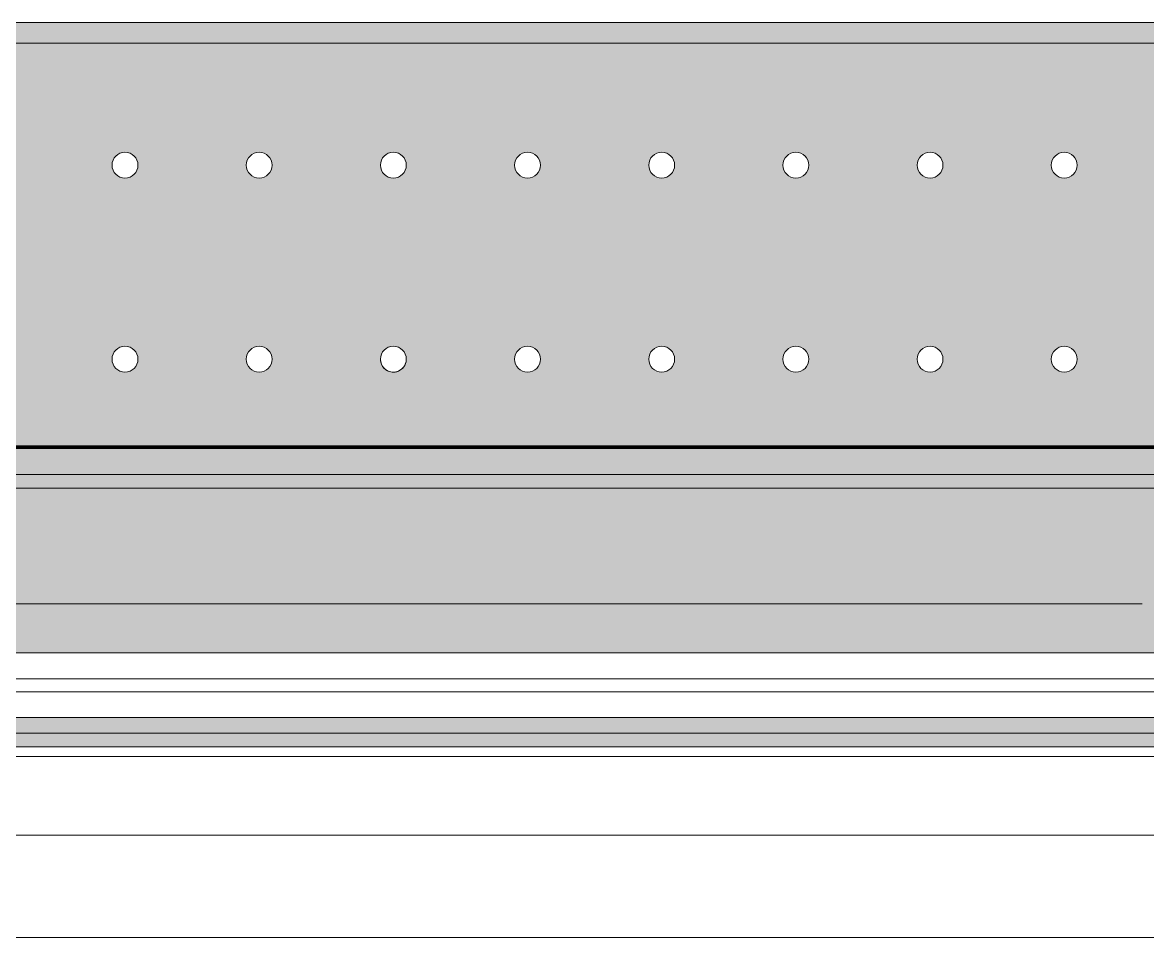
# Model space of a CAD drawing. Header units: millimetres. Extents: x 35157 to 232994, y -8553 to 29000.
# Drawn here: x 40290 to 41160, y -258 to 449 of the extents above; entities that cross this region are included whole.
import ezdxf

# ---------------------------------------------------------------- set-up
doc = ezdxf.new("R2010")
doc.units = ezdxf.units.MM
doc.linetypes.add('Осевая', pattern=[3175, 635, -476.25, 1587.5, -476.25])
for name, color, linetype, lineweight in [('A-GLAZ', 7, 'Continuous', 9), ('A-GLAZ-1', 7, 'Continuous', 13), ('A-WALL', 7, 'Continuous', 9), ('I-WALL', 7, 'Continuous', 9), ('Оси-2', 7, 'Осевая', 9)]:
    doc.layers.add(name, color=color, linetype=linetype, lineweight=lineweight)
for name, color, linetype, lineweight, true_color in [('A-WALL-1', 7, 'Continuous', 9, 0xc0c0c0), ('I-WALL-5', 7, 'Continuous', 9, 0xc0c0c0), ('I-WALL-6', 7, 'Continuous', 9, 0xcbc7bf), ('I-WALL-9', 7, 'Continuous', 80, 0xff80c0), ('S-WALL-ANLY', 7, 'Continuous', 13, 0x008040), ('Знаки-1', 7, 'Continuous', 9, 0xc1bbaf), ('Знаки-3', 9, 'Continuous', 9, 0x808080), ('Знаки-4', 7, 'Continuous', 9, 0xaba79f), ('Знаки-5', 7, 'Continuous', 9, 0xd1cabb), ('Знаки-6', 7, 'Continuous', 9, 0xccc5b7), ('Знаки-7', 7, 'Continuous', 9, 0xd5cdbe), ('Знаки-8', 7, 'Continuous', 9, 0xd4ccbd)]:
    doc.layers.add(name, color=color, linetype=linetype, lineweight=lineweight, true_color=true_color)
doc.layers.add('Знаки-2', color=7, linetype='Continuous', lineweight=9, transparency=0.5)

# ---------------------------------------------------------------- blocks, each defined once
blk = doc.blocks.new('120_Окно_СКБ_2Ст - 120_Окно_СКБ_2Ст 3100х2500 _мал_ створка слева-2_-22446420-План отделки стен 2 этажа в осях 12-23')
at = {"layer": 'A-GLAZ'}
for p, q in [((1550, -57), (-1550, -57)), ((-600, -107), (1430, -107)), ((1430, -117), (-600, -117))]:
    blk.add_line(p, q, dxfattribs=at)
at = {"layer": 'A-GLAZ-1'}
for p, q in [((1480, -87), (-650, -87)), ((-670, -137), (1500, -137)), ((1500, -137), (-670, -137))]:
    blk.add_line(p, q, dxfattribs=at)
blk = doc.blocks.new('Зашивка радиатора_ с перфорацией М6 - Зашивка радиатора_ с перфорацией М6-30947167-План отделки стен 2 этажа в осях 12-23')
at = {"layer": 'Знаки-2'}
h = blk.add_hatch(color=256, dxfattribs=at)
h.paths.add_polyline_path([(2690, 380), (-370, 380), (-369.79, 180), (2690, 180), (2690, 357.35)])
h.paths.add_polyline_path([(-81.94, 357.35), (440.21, 357.35), (440.21, 317.35), (460.21, 317.35), (460.21, 307.35), (-339.79, 307.35), (-339.79, 317.35), (-319.79, 317.35), (-319.79, 357.35)])
h.paths.add_polyline_path([(2640.21, 357.35), (2640.21, 317.35), (2660.21, 317.35), (2660.21, 307.35), (490.21, 307.35), (490.21, 317.35), (510.21, 317.35), (510.21, 357.35), (2543.64, 357.35)])
h = blk.add_hatch(color=256, dxfattribs=at)
h.paths.add_polyline_path([(2690, 180), (-369.79, 179.37), (-369.79, 169.35), (2690, 169.35)])
h.paths.add_polyline_path([(-161.03, 149.35), (-370, 149.35), (-370, -179.94), (2690, -179.94), (2690, 149.35), (-125.56, 149.35)])
h.paths.add_polyline_path([(1175, 90.35), (1180, 89.02), (1183.66, 85.35), (1185, 80.35), (1183.66, 75.35), (1180, 71.69), (1175, 70.35), (1170, 71.69), (1166.34, 75.35), (1165, 80.35), (1166.34, 85.35), (1170, 89.02), (1172.41, 90.01)])
h.paths.add_polyline_path([(1797.5, 90.35), (1802.5, 89.02), (1806.16, 85.35), (1807.5, 80.35), (1806.16, 75.35), (1802.5, 71.69), (1797.5, 70.35), (1792.5, 71.69), (1788.84, 75.35), (1787.5, 80.35), (1788.84, 85.35), (1792.5, 89.02), (1794.91, 90.01)])
h.paths.add_polyline_path([(2420, 90.35), (2425, 89.02), (2428.66, 85.35), (2430, 80.35), (2428.66, 75.35), (2425, 71.69), (2420, 70.35), (2415, 71.69), (2411.34, 75.35), (2410, 80.35), (2411.34, 85.35), (2415, 89.02), (2417.41, 90.01)])
h.paths.add_polyline_path([(1693.75, 90.35), (1698.75, 89.02), (1702.41, 85.35), (1703.75, 80.35), (1702.41, 75.35), (1698.75, 71.69), (1693.75, 70.35), (1688.75, 71.69), (1685.09, 75.35), (1683.75, 80.35), (1685.09, 85.35), (1688.75, 89.02), (1691.16, 90.01)])
h.paths.add_polyline_path([(1901.25, 90.35), (1906.25, 89.02), (1909.91, 85.35), (1911.25, 80.35), (1909.91, 75.35), (1906.25, 71.69), (1901.25, 70.35), (1896.25, 71.69), (1892.59, 75.35), (1891.25, 80.35), (1892.59, 85.35), (1896.25, 89.02), (1898.66, 90.01)])
h.paths.add_polyline_path([(1590, 90.35), (1595, 89.02), (1598.66, 85.35), (1600, 80.35), (1598.66, 75.35), (1595, 71.69), (1590, 70.35), (1585, 71.69), (1581.34, 75.35), (1580, 80.35), (1581.34, 85.35), (1585, 89.02), (1587.41, 90.01)])
h.paths.add_polyline_path([(2316.25, 90.35), (2321.25, 89.02), (2324.91, 85.35), (2326.25, 80.35), (2324.91, 75.35), (2321.25, 71.69), (2316.25, 70.35), (2311.25, 71.69), (2307.59, 75.35), (2306.25, 80.35), (2307.59, 85.35), (2311.25, 89.02), (2313.66, 90.01)])
h.paths.add_polyline_path([(2212.5, 90.35), (2217.5, 89.02), (2221.16, 85.35), (2222.5, 80.35), (2221.16, 75.35), (2217.5, 71.69), (2212.5, 70.35), (2207.5, 71.69), (2203.84, 75.35), (2202.5, 80.35), (2203.84, 85.35), (2207.5, 89.02), (2209.91, 90.01)])
h.paths.add_polyline_path([(1071.25, 90.35), (1076.25, 89.02), (1079.91, 85.35), (1081.25, 80.35), (1079.91, 75.35), (1076.25, 71.69), (1071.25, 70.35), (1066.25, 71.69), (1062.59, 75.35), (1061.25, 80.35), (1062.59, 85.35), (1066.25, 89.02), (1068.66, 90.01)])
h.paths.add_polyline_path([(1486.25, 90.35), (1491.25, 89.02), (1494.91, 85.35), (1496.25, 80.35), (1494.91, 75.35), (1491.25, 71.69), (1486.25, 70.35), (1481.25, 71.69), (1477.59, 75.35), (1476.25, 80.35), (1477.59, 85.35), (1481.25, 89.02), (1483.66, 90.01)])
h.paths.add_polyline_path([(967.5, 90.35), (972.5, 89.02), (976.16, 85.35), (977.5, 80.35), (976.16, 75.35), (972.5, 71.69), (967.5, 70.35), (962.5, 71.69), (958.84, 75.35), (957.5, 80.35), (958.84, 85.35), (962.5, 89.02), (964.91, 90.01)])
h.paths.add_polyline_path([(863.75, 90.35), (868.75, 89.02), (872.41, 85.35), (873.75, 80.35), (872.41, 75.35), (868.75, 71.69), (863.75, 70.35), (858.75, 71.69), (855.09, 75.35), (853.75, 80.35), (855.09, 85.35), (858.75, 89.02), (861.16, 90.01)])
h.paths.add_polyline_path([(1278.75, 90.35), (1283.75, 89.02), (1287.41, 85.35), (1288.75, 80.35), (1287.41, 75.35), (1283.75, 71.69), (1278.75, 70.35), (1273.75, 71.69), (1270.09, 75.35), (1268.75, 80.35), (1270.09, 85.35), (1273.75, 89.02), (1276.16, 90.01)])
h.paths.add_polyline_path([(2523.75, 90.35), (2528.75, 89.02), (2532.41, 85.35), (2533.75, 80.35), (2532.41, 75.35), (2528.75, 71.69), (2523.75, 70.35), (2518.75, 71.69), (2515.09, 75.35), (2513.75, 80.35), (2515.09, 85.35), (2518.75, 89.02), (2521.16, 90.01)])
h.paths.add_polyline_path([(2005, 90.35), (2010, 89.02), (2013.66, 85.35), (2015, 80.35), (2013.66, 75.35), (2010, 71.69), (2005, 70.35), (2000, 71.69), (1996.34, 75.35), (1995, 80.35), (1996.34, 85.35), (2000, 89.02), (2002.41, 90.01)])
h.paths.add_polyline_path([(1382.5, 90.35), (1387.5, 89.02), (1391.16, 85.35), (1392.5, 80.35), (1391.16, 75.35), (1387.5, 71.69), (1382.5, 70.35), (1377.5, 71.69), (1373.84, 75.35), (1372.5, 80.35), (1373.84, 85.35), (1377.5, 89.02), (1379.91, 90.01)])
h.paths.add_polyline_path([(2108.75, 90.35), (2113.75, 89.02), (2117.41, 85.35), (2118.75, 80.35), (2117.41, 75.35), (2113.75, 71.69), (2108.75, 70.35), (2103.75, 71.69), (2100.09, 75.35), (2098.75, 80.35), (2100.09, 85.35), (2103.75, 89.02), (2106.16, 90.01)])
h.paths.add_polyline_path([(2627.5, 90.35), (2632.5, 89.02), (2636.16, 85.35), (2637.5, 80.35), (2636.16, 75.35), (2632.5, 71.69), (2627.5, 70.35), (2622.5, 71.69), (2618.84, 75.35), (2617.5, 80.35), (2618.84, 85.35), (2622.5, 89.02), (2624.91, 90.01)])
h.paths.add_polyline_path([(656.25, 90.35), (661.25, 89.02), (664.91, 85.35), (666.25, 80.35), (664.91, 75.35), (661.25, 71.69), (656.25, 70.35), (651.25, 71.69), (647.59, 75.35), (646.25, 80.35), (647.59, 85.35), (651.25, 89.02), (653.66, 90.01)])
h.paths.add_polyline_path([(552.5, 90.35), (557.5, 89.02), (561.16, 85.35), (562.5, 80.35), (561.16, 75.35), (557.5, 71.69), (552.5, 70.35), (547.5, 71.69), (543.84, 75.35), (542.5, 80.35), (543.84, 85.35), (547.5, 89.02), (549.91, 90.01)])
h.paths.add_polyline_path([(448.75, 90.35), (453.75, 89.02), (457.41, 85.35), (458.75, 80.35), (457.41, 75.35), (453.75, 71.69), (448.75, 70.35), (443.75, 71.69), (440.09, 75.35), (438.75, 80.35), (440.09, 85.35), (443.75, 89.02), (446.16, 90.01)])
h.paths.add_polyline_path([(33.75, 90.35), (38.75, 89.02), (42.41, 85.35), (43.75, 80.35), (42.41, 75.35), (38.75, 71.69), (33.75, 70.35), (28.75, 71.69), (25.09, 75.35), (23.75, 80.35), (25.09, 85.35), (28.75, 89.02), (31.16, 90.01)])
h.paths.add_polyline_path([(-70, 90.35), (-65, 89.02), (-61.34, 85.35), (-60, 80.35), (-61.34, 75.35), (-65, 71.69), (-70, 70.35), (-75, 71.69), (-78.66, 75.35), (-80, 80.35), (-78.66, 85.35), (-75, 89.02), (-72.59, 90.01)])
h.paths.add_polyline_path([(137.5, 90.35), (142.5, 89.02), (146.16, 85.35), (147.5, 80.35), (146.16, 75.35), (142.5, 71.69), (137.5, 70.35), (132.5, 71.69), (128.84, 75.35), (127.5, 80.35), (128.84, 85.35), (132.5, 89.02), (134.91, 90.01)])
h.paths.add_polyline_path([(-277.5, 90.35), (-272.5, 89.02), (-268.84, 85.35), (-267.5, 80.35), (-268.84, 75.35), (-272.5, 71.69), (-277.5, 70.35), (-282.5, 71.69), (-286.16, 75.35), (-287.5, 80.35), (-286.16, 85.35), (-282.5, 89.02), (-280.09, 90.01)])
h.paths.add_polyline_path([(241.25, 90.35), (246.25, 89.02), (249.91, 85.35), (251.25, 80.35), (249.91, 75.35), (246.25, 71.69), (241.25, 70.35), (236.25, 71.69), (232.59, 75.35), (231.25, 80.35), (232.59, 85.35), (236.25, 89.02), (238.66, 90.01)])
h.paths.add_polyline_path([(760, 90.35), (765, 89.02), (768.66, 85.35), (770, 80.35), (768.66, 75.35), (765, 71.69), (760, 70.35), (755, 71.69), (751.34, 75.35), (750, 80.35), (751.34, 85.35), (755, 89.02), (757.41, 90.01)])
h.paths.add_polyline_path([(-173.75, 90.35), (-168.75, 89.02), (-165.09, 85.35), (-163.75, 80.35), (-165.09, 75.35), (-168.75, 71.69), (-173.75, 70.35), (-178.75, 71.69), (-182.41, 75.35), (-183.75, 80.35), (-182.41, 85.35), (-178.75, 89.02), (-176.34, 90.01)])
h.paths.add_polyline_path([(345, 90.35), (350, 89.02), (353.66, 85.35), (355, 80.35), (353.66, 75.35), (350, 71.69), (345, 70.35), (340, 71.69), (336.34, 75.35), (335, 80.35), (336.34, 85.35), (340, 89.02), (342.41, 90.01)])
h.paths.add_polyline_path([(2005, -59.65), (2010, -60.98), (2013.66, -64.65), (2015, -69.65), (2013.66, -74.65), (2010, -78.31), (2005, -79.65), (2000, -78.31), (1996.34, -74.65), (1995, -69.65), (1996.34, -64.65), (2000, -60.98), (2002.41, -59.99)])
h.paths.add_polyline_path([(2627.5, -59.65), (2632.5, -60.98), (2636.16, -64.65), (2637.5, -69.65), (2636.16, -74.65), (2632.5, -78.31), (2627.5, -79.65), (2622.5, -78.31), (2618.84, -74.65), (2617.5, -69.65), (2618.84, -64.65), (2622.5, -60.98), (2624.91, -59.99)])
h.paths.add_polyline_path([(967.5, -59.65), (972.5, -60.98), (976.16, -64.65), (977.5, -69.65), (976.16, -74.65), (972.5, -78.31), (967.5, -79.65), (962.5, -78.31), (958.84, -74.65), (957.5, -69.65), (958.84, -64.65), (962.5, -60.98), (964.91, -59.99)])
h.paths.add_polyline_path([(2420, -59.65), (2425, -60.98), (2428.66, -64.65), (2430, -69.65), (2428.66, -74.65), (2425, -78.31), (2420, -79.65), (2415, -78.31), (2411.34, -74.65), (2410, -69.65), (2411.34, -64.65), (2415, -60.98), (2417.41, -59.99)])
h.paths.add_polyline_path([(863.75, -59.65), (868.75, -60.98), (872.41, -64.65), (873.75, -69.65), (872.41, -74.65), (868.75, -78.31), (863.75, -79.65), (858.75, -78.31), (855.09, -74.65), (853.75, -69.65), (855.09, -64.65), (858.75, -60.98), (861.16, -59.99)])
h.paths.add_polyline_path([(1382.5, -59.65), (1387.5, -60.98), (1391.16, -64.65), (1392.5, -69.65), (1391.16, -74.65), (1387.5, -78.31), (1382.5, -79.65), (1377.5, -78.31), (1373.84, -74.65), (1372.5, -69.65), (1373.84, -64.65), (1377.5, -60.98), (1379.91, -59.99)])
h.paths.add_polyline_path([(2523.75, -59.65), (2528.75, -60.98), (2532.41, -64.65), (2533.75, -69.65), (2532.41, -74.65), (2528.75, -78.31), (2523.75, -79.65), (2518.75, -78.31), (2515.09, -74.65), (2513.75, -69.65), (2515.09, -64.65), (2518.75, -60.98), (2521.16, -59.99)])
h.paths.add_polyline_path([(2316.25, -59.65), (2321.25, -60.98), (2324.91, -64.65), (2326.25, -69.65), (2324.91, -74.65), (2321.25, -78.31), (2316.25, -79.65), (2311.25, -78.31), (2307.59, -74.65), (2306.25, -69.65), (2307.59, -64.65), (2311.25, -60.98), (2313.66, -59.99)])
h.paths.add_polyline_path([(1486.25, -59.65), (1491.25, -60.98), (1494.91, -64.65), (1496.25, -69.65), (1494.91, -74.65), (1491.25, -78.31), (1486.25, -79.65), (1481.25, -78.31), (1477.59, -74.65), (1476.25, -69.65), (1477.59, -64.65), (1481.25, -60.98), (1483.66, -59.99)])
h.paths.add_polyline_path([(1590, -59.65), (1595, -60.98), (1598.66, -64.65), (1600, -69.65), (1598.66, -74.65), (1595, -78.31), (1590, -79.65), (1585, -78.31), (1581.34, -74.65), (1580, -69.65), (1581.34, -64.65), (1585, -60.98), (1587.41, -59.99)])
h.paths.add_polyline_path([(1071.25, -59.65), (1076.25, -60.98), (1079.91, -64.65), (1081.25, -69.65), (1079.91, -74.65), (1076.25, -78.31), (1071.25, -79.65), (1066.25, -78.31), (1062.59, -74.65), (1061.25, -69.65), (1062.59, -64.65), (1066.25, -60.98), (1068.66, -59.99)])
h.paths.add_polyline_path([(1693.75, -59.65), (1698.75, -60.98), (1702.41, -64.65), (1703.75, -69.65), (1702.41, -74.65), (1698.75, -78.31), (1693.75, -79.65), (1688.75, -78.31), (1685.09, -74.65), (1683.75, -69.65), (1685.09, -64.65), (1688.75, -60.98), (1691.16, -59.99)])
h.paths.add_polyline_path([(1175, -59.65), (1180, -60.98), (1183.66, -64.65), (1185, -69.65), (1183.66, -74.65), (1180, -78.31), (1175, -79.65), (1170, -78.31), (1166.34, -74.65), (1165, -69.65), (1166.34, -64.65), (1170, -60.98), (1172.41, -59.99)])
h.paths.add_polyline_path([(2108.75, -59.65), (2113.75, -60.98), (2117.41, -64.65), (2118.75, -69.65), (2117.41, -74.65), (2113.75, -78.31), (2108.75, -79.65), (2103.75, -78.31), (2100.09, -74.65), (2098.75, -69.65), (2100.09, -64.65), (2103.75, -60.98), (2106.16, -59.99)])
h.paths.add_polyline_path([(1901.25, -59.65), (1906.25, -60.98), (1909.91, -64.65), (1911.25, -69.65), (1909.91, -74.65), (1906.25, -78.31), (1901.25, -79.65), (1896.25, -78.31), (1892.59, -74.65), (1891.25, -69.65), (1892.59, -64.65), (1896.25, -60.98), (1898.66, -59.99)])
h.paths.add_polyline_path([(1278.75, -59.65), (1283.75, -60.98), (1287.41, -64.65), (1288.75, -69.65), (1287.41, -74.65), (1283.75, -78.31), (1278.75, -79.65), (1273.75, -78.31), (1270.09, -74.65), (1268.75, -69.65), (1270.09, -64.65), (1273.75, -60.98), (1276.16, -59.99)])
h.paths.add_polyline_path([(2212.5, -59.65), (2217.5, -60.98), (2221.16, -64.65), (2222.5, -69.65), (2221.16, -74.65), (2217.5, -78.31), (2212.5, -79.65), (2207.5, -78.31), (2203.84, -74.65), (2202.5, -69.65), (2203.84, -64.65), (2207.5, -60.98), (2209.91, -59.99)])
h.paths.add_polyline_path([(760, -59.65), (765, -60.98), (768.66, -64.65), (770, -69.65), (768.66, -74.65), (765, -78.31), (760, -79.65), (755, -78.31), (751.34, -74.65), (750, -69.65), (751.34, -64.65), (755, -60.98), (757.41, -59.99)])
h.paths.add_polyline_path([(1797.5, -59.65), (1802.5, -60.98), (1806.16, -64.65), (1807.5, -69.65), (1806.16, -74.65), (1802.5, -78.31), (1797.5, -79.65), (1792.5, -78.31), (1788.84, -74.65), (1787.5, -69.65), (1788.84, -64.65), (1792.5, -60.98), (1794.91, -59.99)])
h.paths.add_polyline_path([(33.75, -59.65), (38.75, -60.98), (42.41, -64.65), (43.75, -69.65), (42.41, -74.65), (38.75, -78.31), (33.75, -79.65), (28.75, -78.31), (25.09, -74.65), (23.75, -69.65), (25.09, -64.65), (28.75, -60.98), (31.16, -59.99)])
h.paths.add_polyline_path([(-173.75, -59.65), (-168.75, -60.98), (-165.09, -64.65), (-163.75, -69.65), (-165.09, -74.65), (-168.75, -78.31), (-173.75, -79.65), (-178.75, -78.31), (-182.41, -74.65), (-183.75, -69.65), (-182.41, -64.65), (-178.75, -60.98), (-175.71, -59.9)])
h.paths.add_polyline_path([(448.75, -59.65), (453.75, -60.98), (457.41, -64.65), (458.75, -69.65), (457.41, -74.65), (453.75, -78.31), (448.75, -79.65), (443.75, -78.31), (440.09, -74.65), (438.75, -69.65), (440.09, -64.65), (443.75, -60.98), (446.16, -59.99)])
h.paths.add_polyline_path([(137.5, -59.65), (142.5, -60.98), (146.16, -64.65), (147.5, -69.65), (146.16, -74.65), (142.5, -78.31), (137.5, -79.65), (132.5, -78.31), (128.84, -74.65), (127.5, -69.65), (128.84, -64.65), (132.5, -60.98), (134.91, -59.99)])
h.paths.add_polyline_path([(241.25, -59.65), (246.25, -60.98), (249.91, -64.65), (251.25, -69.65), (249.91, -74.65), (246.25, -78.31), (241.25, -79.65), (236.25, -78.31), (232.59, -74.65), (231.25, -69.65), (232.59, -64.65), (236.25, -60.98), (238.66, -59.99)])
h.paths.add_polyline_path([(552.5, -59.65), (557.5, -60.98), (561.16, -64.65), (562.5, -69.65), (561.16, -74.65), (557.5, -78.31), (552.5, -79.65), (547.5, -78.31), (543.84, -74.65), (542.5, -69.65), (543.84, -64.65), (547.5, -60.98), (549.91, -59.99)])
h.paths.add_polyline_path([(345, -59.65), (350, -60.98), (353.66, -64.65), (355, -69.65), (353.66, -74.65), (350, -78.31), (345, -79.65), (340, -78.31), (336.34, -74.65), (335, -69.65), (336.34, -64.65), (340, -60.98), (342.41, -59.99)])
h.paths.add_polyline_path([(-70, -59.65), (-65, -60.98), (-61.34, -64.65), (-60, -69.65), (-61.34, -74.65), (-65, -78.31), (-70, -79.65), (-75, -78.31), (-78.66, -74.65), (-80, -69.65), (-78.66, -64.65), (-75, -60.98), (-72.59, -59.99)])
h.paths.add_polyline_path([(-277.5, -59.65), (-272.5, -60.98), (-268.84, -64.65), (-267.5, -69.65), (-268.84, -74.65), (-272.5, -78.31), (-277.5, -79.65), (-282.5, -78.31), (-286.16, -74.65), (-287.5, -69.65), (-286.16, -64.65), (-282.5, -60.98), (-280.09, -59.99)])
h.paths.add_polyline_path([(656.25, -59.65), (661.25, -60.98), (664.91, -64.65), (666.25, -69.65), (664.91, -74.65), (661.25, -78.31), (656.25, -79.65), (651.25, -78.31), (647.59, -74.65), (646.25, -69.65), (647.59, -64.65), (651.25, -60.98), (653.66, -59.99)])
for points in [[(2682.15, -163.94), (-370, -163.94), (-369.76, -179.94), (2690, -179.94), (2690, -163.94), (2682.38, -163.94)], [(1160, -163.94), (1140, -163.94), (1140.68, -179.94), (1180, -179.94), (1179.32, -163.94), (1165.18, -163.94)], [(1165, -163.94), (1140, -163.94), (1140.68, -179.94), (1180, -179.94), (1179.32, -163.94), (1165.18, -163.94)], [(1160, -163.94), (1150, -163.94), (1150.34, -179.94), (1170, -179.94), (1169.66, -163.94), (1162.59, -163.94)], [(1160, -163.94), (1150, -163.94), (1150.34, -179.94), (1170, -179.94), (1169.66, -163.94), (1162.59, -163.94)], [(1265, -163.94), (1240, -163.94), (1240.68, -179.94), (1280, -179.94), (1279.32, -163.94), (1265.18, -163.94)], [(1280, -163.94), (1240, -163.94), (1240.68, -179.94), (1280, -179.94), (1280, -168.31)], [(1260, -163.94), (1250, -163.94), (1250.34, -179.94), (1270, -179.94), (1269.66, -163.94), (1262.59, -163.94)], [(1260, -163.94), (1250, -163.94), (1250.34, -179.94), (1270, -179.94), (1269.66, -163.94), (1262.59, -163.94)], [(1360, -163.94), (1340, -163.94), (1340.68, -179.94), (1380, -179.94), (1379.32, -163.94), (1365.18, -163.94)], [(1355, -163.94), (1340, -163.94), (1340.68, -179.94), (1380, -179.94), (1379.32, -163.94), (1357.41, -163.94)], [(1360, -163.94), (1350, -163.94), (1350.34, -179.94), (1370, -179.94), (1369.66, -163.94), (1362.59, -163.94)], [(1360, -163.94), (1350, -163.94), (1350.34, -179.94), (1370, -179.94), (1369.66, -163.94), (1362.59, -163.94)], [(1460, -163.94), (1440, -163.94), (1440.68, -179.94), (1480, -179.94), (1479.32, -163.94), (1465.18, -163.94)], [(1465, -163.94), (1440, -163.94), (1440.68, -179.94), (1480, -179.94), (1479.32, -163.94), (1465.18, -163.94)], [(1460, -163.94), (1450, -163.94), (1450.34, -179.94), (1470, -179.94), (1469.66, -163.94), (1462.59, -163.94)], [(1460, -163.94), (1450, -163.94), (1450.34, -179.94), (1470, -179.94), (1469.66, -163.94), (1462.59, -163.94)], [(1555, -163.94), (1540, -163.94), (1540.68, -179.94), (1580, -179.94), (1579.32, -163.94), (1557.41, -163.94)], [(1555, -163.94), (1540, -163.94), (1540.68, -179.94), (1580, -179.94), (1579.32, -163.94), (1557.41, -163.94)], [(1560, -163.94), (1550, -163.94), (1550.34, -179.94), (1570, -179.94), (1569.66, -163.94), (1562.59, -163.94)], [(1560, -163.94), (1550, -163.94), (1550.34, -179.94), (1570, -179.94), (1569.66, -163.94), (1562.59, -163.94)], [(1660, -163.94), (1640, -163.94), (1640.68, -179.94), (1680, -179.94), (1679.32, -163.94), (1665.18, -163.94)], [(1665, -163.94), (1640, -163.94), (1640.68, -179.94), (1680, -179.94), (1679.32, -163.94), (1665.18, -163.94)], [(1660, -163.94), (1650, -163.94), (1650.34, -179.94), (1670, -179.94), (1669.66, -163.94), (1662.59, -163.94)], [(1660, -163.94), (1650, -163.94), (1650.34, -179.94), (1670, -179.94), (1669.66, -163.94), (1662.59, -163.94)], [(1760, -163.94), (1740, -163.94), (1740.68, -179.94), (1780, -179.94), (1779.32, -163.94), (1765.18, -163.94)], [(1755, -163.94), (1740, -163.94), (1740.68, -179.94), (1780, -179.94), (1779.32, -163.94), (1757.41, -163.94)], [(1760, -163.94), (1750, -163.94), (1750.34, -179.94), (1770, -179.94), (1769.66, -163.94), (1762.59, -163.94)], [(1760, -163.94), (1750, -163.94), (1750.34, -179.94), (1770, -179.94), (1769.66, -163.94), (1762.59, -163.94)], [(1865, -163.94), (1840, -163.94), (1840.68, -179.94), (1880, -179.94), (1879.32, -163.94), (1865.18, -163.94)], [(1855, -163.94), (1840, -163.94), (1840.68, -179.94), (1880, -179.94), (1879.32, -163.94), (1857.41, -163.94)], [(1860, -163.94), (1850, -163.94), (1850.34, -179.94), (1870, -179.94), (1869.66, -163.94), (1862.59, -163.94)], [(1860, -163.94), (1850, -163.94), (1850.34, -179.94), (1870, -179.94), (1869.66, -163.94), (1862.59, -163.94)], [(1960, -163.94), (1940, -163.94), (1940.68, -179.94), (1980, -179.94), (1979.32, -163.94), (1965.18, -163.94)], [(1955, -163.94), (1940, -163.94), (1940.68, -179.94), (1980, -179.94), (1979.32, -163.94), (1957.41, -163.94)], [(1960, -163.94), (1950, -163.94), (1950.34, -179.94), (1970, -179.94), (1969.66, -163.94), (1962.59, -163.94)], [(1960, -163.94), (1950, -163.94), (1950.34, -179.94), (1970, -179.94), (1969.66, -163.94), (1962.59, -163.94)]]:
    blk.add_hatch(color=256, dxfattribs=at).paths.add_polyline_path(points)
at = {"layer": 'Знаки-1'}
for p, q in [((2690, 180), (-369.76, 180)), ((-369.76, 180), (2690, 180)), ((1140, -163.94), (1080, -163.94)), ((1140, -163.94), (1180, -163.94)), ((1180, -163.94), (1140, -163.94)), ((1240, -163.94), (1180, -163.94)), ((1240, -163.94), (1250, -163.94)), ((1250, -163.94), (1240, -163.94)), ((1250, -163.94), (1270, -163.94)), ((1270, -163.94), (1250, -163.94)), ((1270, -163.94), (1280, -163.94)), ((1280, -163.94), (1270, -163.94)), ((1340, -163.94), (1280, -163.94)), ((1340, -163.94), (1380, -163.94)), ((1380, -163.94), (1340, -163.94)), ((1440, -163.94), (1380, -163.94)), ((1440, -163.94), (1480, -163.94)), ((1480, -163.94), (1440, -163.94)), ((1540, -163.94), (1480, -163.94)), ((1540, -163.94), (1545.86, -163.94)), ((1550, -163.94), (1540, -163.94)), ((1545.86, -163.94), (1550, -163.94)), ((1550, -163.94), (1570, -163.94)), ((1570, -163.94), (1550, -163.94)), ((1570, -163.94), (1580, -163.94)), ((1580, -163.94), (1570, -163.94)), ((1640, -163.94), (1580, -163.94)), ((1640, -163.94), (1680, -163.94)), ((1680, -163.94), (1640, -163.94)), ((1740, -163.94), (1680, -163.94)), ((1740, -163.94), (1779.32, -163.94)), ((1754.82, -163.94), (1740, -163.94)), ((1774.14, -163.94), (1754.82, -163.94)), ((1780, -163.94), (1774.14, -163.94)), ((1779.32, -163.94), (1780, -163.94)), ((1840, -163.94), (1780, -163.94)), ((1840, -163.94), (1850, -163.94)), ((1850, -163.94), (1840, -163.94)), ((1850, -163.94), (1870, -163.94)), ((1870, -163.94), (1850, -163.94)), ((1870, -163.94), (1880, -163.94)), ((1880, -163.94), (1870, -163.94)), ((1940, -163.94), (1880, -163.94)), ((1940, -163.94), (1980, -163.94)), ((1980, -163.94), (1940, -163.94)), ((1080, -179.94), (1140, -179.94)), ((1140, -179.94), (1180, -179.94)), ((1180, -179.94), (1140, -179.94)), ((1180, -179.94), (1240, -179.94)), ((1240, -179.94), (1250, -179.94)), ((1250, -179.94), (1240, -179.94)), ((1250, -179.94), (1270, -179.94)), ((1270, -179.94), (1250, -179.94)), ((1270, -179.94), (1280, -179.94)), ((1280, -179.94), (1270, -179.94)), ((1280, -179.94), (1340, -179.94)), ((1340, -179.94), (1380, -179.94)), ((1380, -179.94), (1340, -179.94)), ((1380, -179.94), (1440, -179.94)), ((1440, -179.94), (1480, -179.94)), ((1480, -179.94), (1440, -179.94)), ((1480, -179.94), (1540, -179.94)), ((1540, -179.94), (1550, -179.94)), ((1550, -179.94), (1540, -179.94)), ((1550, -179.94), (1570, -179.94)), ((1570, -179.94), (1550, -179.94)), ((1570, -179.94), (1580, -179.94)), ((1580, -179.94), (1570, -179.94)), ((1580, -179.94), (1640, -179.94)), ((1640, -179.94), (1680, -179.94)), ((1680, -179.94), (1640, -179.94)), ((1680, -179.94), (1740, -179.94)), ((1740, -179.94), (1780, -179.94)), ((1750, -179.94), (1740, -179.94)), ((1780, -179.94), (1750, -179.94)), ((1780, -179.94), (1840, -179.94)), ((1840, -179.94), (1850, -179.94)), ((1850, -179.94), (1840, -179.94)), ((1850, -179.94), (1870, -179.94)), ((1870, -179.94), (1850, -179.94)), ((1870, -179.94), (1880, -179.94)), ((1880, -179.94), (1870, -179.94)), ((1880, -179.94), (1940, -179.94)), ((1940, -179.94), (1980, -179.94)), ((1980, -179.94), (1940, -179.94))]:
    blk.add_line(p, q, dxfattribs=at)
at = {"layer": 'Знаки-3'}
for p, q in [((2690, 380), (-370, 380)), ((-369.79, 180), (2690, 180)), ((2690, 180), (-369.79, 180)), ((-370, -179.94), (2690, -179.94))]:
    blk.add_line(p, q, dxfattribs=at)
for centre, start, end in [((1175, 80.35), 0, 180), ((1278.75, 80.35), 0, 180), ((1382.5, 80.35), 0, 180), ((1486.25, 80.35), 0, 180), ((1590, 80.35), 0, 180), ((1693.75, 80.35), 0, 180), ((1797.5, 80.35), 0, 180), ((1901.25, 80.35), 0, 180), ((1175, 80.35), 180, 0), ((1278.75, 80.35), 180, 0), ((1382.5, 80.35), 180, 0), ((1486.25, 80.35), 180, 360), ((1590, 80.35), 180, 0), ((1693.75, 80.35), 180, 360), ((1797.5, 80.35), 180, 0), ((1901.25, 80.35), 180, 0), ((1175, -69.65), 0, 180), ((1278.75, -69.65), 0, 180), ((1382.5, -69.65), 0, 180), ((1486.25, -69.65), 0, 180), ((1590, -69.65), 0, 180), ((1693.75, -69.65), 0, 180), ((1797.5, -69.65), 0, 180), ((1901.25, -69.65), 0, 180), ((1175, -69.65), 180, 0), ((1278.75, -69.65), 180, 0), ((1382.5, -69.65), 180, 0), ((1486.25, -69.65), 180, 0), ((1590, -69.65), 180, 0), ((1693.75, -69.65), 180, 0), ((1797.5, -69.65), 180, 0), ((1901.25, -69.65), 180, 0)]:
    blk.add_arc(centre, 10, start, end, dxfattribs=at)
at = {"layer": 'Знаки-4'}
for p, q in [((-370, 380), (2690, 380)), ((-322.14, -163.94), (2646.93, -163.94)), ((2690, -179.94), (-370, -179.94)), ((2688.33, -179.94), (-358, -179.94))]:
    blk.add_line(p, q, dxfattribs=at)
for centre, start, end in [((1175, 80.35), 0, 180), ((1278.75, 80.35), 0, 180), ((1382.5, 80.35), 0, 180), ((1486.25, 80.35), 0, 180), ((1590, 80.35), 0, 180), ((1693.75, 80.35), 105, 180), ((1693.75, 80.35), 0, 105), ((1797.5, 80.35), 0, 180), ((1901.25, 80.35), 0, 180), ((1175, 80.35), 180, 360), ((1278.75, 80.35), 180, 360), ((1382.5, 80.35), 180, 360), ((1486.25, 80.35), 180, 360), ((1590, 80.35), 180, 360), ((1693.75, 80.35), 180, 360), ((1797.5, 80.35), 180, 360), ((1901.25, 80.35), 180, 360), ((1175, -69.65), 0, 180), ((1278.75, -69.65), 0, 180), ((1382.5, -69.65), 0, 180), ((1486.25, -69.65), 0, 180), ((1590, -69.65), 0, 180), ((1693.75, -69.65), 0, 180), ((1797.5, -69.65), 0, 180), ((1901.25, -69.65), 0, 180), ((1175, -69.65), 180, 360), ((1278.75, -69.65), 180, 360), ((1382.5, -69.65), 180, 360), ((1486.25, -69.65), 180, 360), ((1590, -69.65), 180, 360), ((1693.75, -69.65), 180, 360), ((1797.5, -69.65), 180, 360), ((1901.25, -69.65), 180, 360)]:
    blk.add_arc(centre, 10, start, end, dxfattribs=at)
at = {"layer": 'Знаки-5'}
for p, q in [((1150, -163.94), (1140.68, -163.94)), ((1151.28, -163.94), (1154.82, -163.94)), ((1154.82, -163.94), (1151.28, -163.94)), ((1155, -163.94), (1165, -163.94)), ((1165, -163.94), (1155, -163.94)), ((1165.18, -163.94), (1168.72, -163.94)), ((1168.72, -163.94), (1165.18, -163.94)), ((1179.32, -163.94), (1170, -163.94)), ((1250, -163.94), (1240.68, -163.94)), ((1250, -163.94), (1254.81, -163.94)), ((1251.34, -163.94), (1250, -163.94)), ((1254.81, -163.94), (1251.34, -163.94)), ((1255, -163.94), (1265, -163.94)), ((1265, -163.94), (1255, -163.94)), ((1265.19, -163.94), (1270, -163.94)), ((1268.66, -163.94), (1265.19, -163.94)), ((1269.66, -163.94), (1268.66, -163.94)), ((1270, -163.94), (1269.66, -163.94)), ((1279.32, -163.94), (1270, -163.94)), ((1350, -163.94), (1340.68, -163.94)), ((1350, -163.94), (1354.81, -163.94)), ((1350.34, -163.94), (1350, -163.94)), ((1351.34, -163.94), (1350.34, -163.94)), ((1354.81, -163.94), (1351.34, -163.94)), ((1355, -163.94), (1360, -163.94)), ((1357.41, -163.94), (1355, -163.94)), ((1360, -163.94), (1357.41, -163.94)), ((1360, -163.94), (1365, -163.94)), ((1365, -163.94), (1360, -163.94)), ((1365.19, -163.94), (1367.07, -163.94)), ((1367.07, -163.94), (1365.19, -163.94)), ((1367.07, -163.94), (1370, -163.94)), ((1370, -163.94), (1367.07, -163.94)), ((1379.32, -163.94), (1370, -163.94)), ((1450, -163.94), (1440.68, -163.94)), ((1451.28, -163.94), (1454.82, -163.94)), ((1454.82, -163.94), (1451.28, -163.94)), ((1455, -163.94), (1465, -163.94)), ((1465, -163.94), (1455, -163.94)), ((1465.18, -163.94), (1468.72, -163.94)), ((1468.72, -163.94), (1465.18, -163.94)), ((1479.32, -163.94), (1470, -163.94)), ((1550, -163.94), (1540.68, -163.94)), ((1550, -163.94), (1554.81, -163.94)), ((1554.81, -163.94), (1550, -163.94)), ((1555, -163.94), (1562.59, -163.94)), ((1565, -163.94), (1555, -163.94)), ((1562.59, -163.94), (1565, -163.94)), ((1565.19, -163.94), (1567.07, -163.94)), ((1570, -163.94), (1565.19, -163.94)), ((1567.07, -163.94), (1570, -163.94)), ((1579.32, -163.94), (1570, -163.94)), ((1650, -163.94), (1640.68, -163.94)), ((1650, -163.94), (1654.81, -163.94)), ((1650.34, -163.94), (1650, -163.94)), ((1654.81, -163.94), (1650.34, -163.94)), ((1655, -163.94), (1665, -163.94)), ((1657.41, -163.94), (1655, -163.94)), ((1665, -163.94), (1657.41, -163.94)), ((1665.19, -163.94), (1670, -163.94)), ((1667.07, -163.94), (1665.19, -163.94)), ((1668.66, -163.94), (1667.07, -163.94)), ((1670, -163.94), (1668.66, -163.94)), ((1679.32, -163.94), (1670, -163.94)), ((1750, -163.94), (1740.68, -163.94)), ((1751.28, -163.94), (1754.82, -163.94)), ((1754.82, -163.94), (1751.28, -163.94)), ((1755, -163.94), (1765, -163.94)), ((1765, -163.94), (1755, -163.94)), ((1765.18, -163.94), (1768.72, -163.94)), ((1768.72, -163.94), (1765.18, -163.94)), ((1779.32, -163.94), (1770, -163.94)), ((1850, -163.94), (1840.68, -163.94)), ((1850, -163.94), (1852.93, -163.94)), ((1854.81, -163.94), (1850, -163.94)), ((1852.93, -163.94), (1854.81, -163.94)), ((1855, -163.94), (1865, -163.94)), ((1865, -163.94), (1855, -163.94)), ((1865.19, -163.94), (1870, -163.94)), ((1870, -163.94), (1865.19, -163.94)), ((1879.32, -163.94), (1870, -163.94)), ((1950, -163.94), (1940.68, -163.94)), ((1950, -163.94), (1954.81, -163.94)), ((1954.81, -163.94), (1950, -163.94)), ((1955, -163.94), (1965, -163.94)), ((1965, -163.94), (1955, -163.94)), ((1965.19, -163.94), (1970, -163.94)), ((1970, -163.94), (1965.19, -163.94)), ((1979.32, -163.94), (1970, -163.94)), ((1140.68, -179.94), (1150, -179.94)), ((1151.28, -179.94), (1154.82, -179.94)), ((1154.82, -179.94), (1151.28, -179.94)), ((1155, -179.94), (1165, -179.94)), ((1165, -179.94), (1155, -179.94)), ((1165.18, -179.94), (1168.72, -179.94)), ((1168.72, -179.94), (1165.18, -179.94)), ((1170, -179.94), (1179.32, -179.94)), ((1240.68, -179.94), (1250, -179.94)), ((1250, -179.94), (1254.81, -179.94)), ((1254.81, -179.94), (1250, -179.94)), ((1255, -179.94), (1265, -179.94)), ((1265, -179.94), (1255, -179.94)), ((1265.19, -179.94), (1270, -179.94)), ((1270, -179.94), (1265.19, -179.94)), ((1270, -179.94), (1279.32, -179.94)), ((1340.68, -179.94), (1350, -179.94)), ((1350, -179.94), (1352.93, -179.94)), ((1354.81, -179.94), (1350, -179.94)), ((1352.93, -179.94), (1354.81, -179.94)), ((1355, -179.94), (1365, -179.94)), ((1365, -179.94), (1355, -179.94)), ((1365.19, -179.94), (1370, -179.94)), ((1370, -179.94), (1365.19, -179.94)), ((1370, -179.94), (1379.32, -179.94)), ((1440.68, -179.94), (1450, -179.94)), ((1451.28, -179.94), (1454.82, -179.94)), ((1454.82, -179.94), (1451.28, -179.94)), ((1455, -179.94), (1465, -179.94)), ((1465, -179.94), (1455, -179.94)), ((1465.18, -179.94), (1468.72, -179.94)), ((1468.72, -179.94), (1465.18, -179.94)), ((1470, -179.94), (1479.32, -179.94)), ((1540.68, -179.94), (1550, -179.94)), ((1550, -179.94), (1554.81, -179.94)), ((1554.81, -179.94), (1550, -179.94)), ((1555, -179.94), (1565, -179.94)), ((1565, -179.94), (1555, -179.94)), ((1565.19, -179.94), (1570, -179.94)), ((1570, -179.94), (1565.19, -179.94)), ((1570, -179.94), (1579.32, -179.94)), ((1640.68, -179.94), (1650, -179.94)), ((1650, -179.94), (1654.81, -179.94)), ((1654.81, -179.94), (1650, -179.94)), ((1655, -179.94), (1657.41, -179.94)), ((1665, -179.94), (1655, -179.94)), ((1657.41, -179.94), (1665, -179.94)), ((1665.19, -179.94), (1670, -179.94)), ((1670, -179.94), (1665.19, -179.94)), ((1670, -179.94), (1679.32, -179.94)), ((1740.68, -179.94), (1750, -179.94)), ((1751.28, -179.94), (1754.82, -179.94)), ((1754.82, -179.94), (1751.28, -179.94)), ((1755, -179.94), (1765, -179.94)), ((1765, -179.94), (1755, -179.94)), ((1765.18, -179.94), (1768.72, -179.94)), ((1768.72, -179.94), (1765.18, -179.94)), ((1770, -179.94), (1779.32, -179.94)), ((1840.68, -179.94), (1850, -179.94)), ((1850, -179.94), (1854.81, -179.94)), ((1854.81, -179.94), (1850, -179.94)), ((1855, -179.94), (1865, -179.94)), ((1865, -179.94), (1855, -179.94)), ((1865.19, -179.94), (1870, -179.94)), ((1870, -179.94), (1865.19, -179.94)), ((1870, -179.94), (1879.32, -179.94)), ((1940.68, -179.94), (1950, -179.94)), ((1950, -179.94), (1954.81, -179.94)), ((1954.81, -179.94), (1950, -179.94)), ((1955, -179.94), (1965, -179.94)), ((1965, -179.94), (1955, -179.94)), ((1965.19, -179.94), (1967.07, -179.94)), ((1970, -179.94), (1965.19, -179.94)), ((1967.07, -179.94), (1970, -179.94)), ((1970, -179.94), (1979.32, -179.94))]:
    blk.add_line(p, q, dxfattribs=at)
at = {"layer": 'Знаки-6'}
for p, q in [((1140, -163.94), (1142.68, -163.94)), ((1150, -163.94), (1140, -163.94)), ((1142.68, -163.94), (1150, -163.94)), ((1150, -163.94), (1154.81, -163.94)), ((1151.34, -163.94), (1150, -163.94)), ((1154.81, -163.94), (1151.34, -163.94)), ((1155, -163.94), (1165, -163.94)), ((1160, -163.94), (1155, -163.94)), ((1165, -163.94), (1160, -163.94)), ((1165.19, -163.94), (1170, -163.94)), ((1170, -163.94), (1165.19, -163.94)), ((1170, -163.94), (1180, -163.94)), ((1180, -163.94), (1170, -163.94)), ((1240, -163.94), (1250, -163.94)), ((1242.68, -163.94), (1240, -163.94)), ((1250, -163.94), (1242.68, -163.94)), ((1251.28, -163.94), (1254.82, -163.94)), ((1254.82, -163.94), (1251.28, -163.94)), ((1255, -163.94), (1265, -163.94)), ((1260, -163.94), (1255, -163.94)), ((1265, -163.94), (1260, -163.94)), ((1265.18, -163.94), (1268.72, -163.94)), ((1268.72, -163.94), (1265.18, -163.94)), ((1270, -163.94), (1280, -163.94)), ((1277.32, -163.94), (1270, -163.94)), ((1280, -163.94), (1277.32, -163.94)), ((1340, -163.94), (1350, -163.94)), ((1340.68, -163.94), (1340, -163.94)), ((1350, -163.94), (1340.68, -163.94)), ((1350, -163.94), (1354.81, -163.94)), ((1354.81, -163.94), (1350, -163.94)), ((1355, -163.94), (1365, -163.94)), ((1365, -163.94), (1355, -163.94)), ((1365.19, -163.94), (1370, -163.94)), ((1369.66, -163.94), (1365.19, -163.94)), ((1370, -163.94), (1369.66, -163.94)), ((1370, -163.94), (1380, -163.94)), ((1374.14, -163.94), (1370, -163.94)), ((1380, -163.94), (1374.14, -163.94)), ((1440, -163.94), (1450, -163.94)), ((1450, -163.94), (1440, -163.94)), ((1450, -163.94), (1452.93, -163.94)), ((1454.81, -163.94), (1450, -163.94)), ((1452.93, -163.94), (1454.81, -163.94)), ((1455, -163.94), (1462.59, -163.94)), ((1465, -163.94), (1455, -163.94)), ((1462.59, -163.94), (1465, -163.94)), ((1465.19, -163.94), (1469.66, -163.94)), ((1470, -163.94), (1465.19, -163.94)), ((1469.66, -163.94), (1470, -163.94)), ((1470, -163.94), (1480, -163.94)), ((1480, -163.94), (1470, -163.94)), ((1540, -163.94), (1550, -163.94)), ((1550, -163.94), (1540, -163.94)), ((1551.28, -163.94), (1554.82, -163.94)), ((1554.82, -163.94), (1551.28, -163.94)), ((1555, -163.94), (1565, -163.94)), ((1565, -163.94), (1555, -163.94)), ((1565.18, -163.94), (1568.72, -163.94)), ((1568.72, -163.94), (1565.18, -163.94)), ((1570, -163.94), (1580, -163.94)), ((1580, -163.94), (1570, -163.94)), ((1640, -163.94), (1645.86, -163.94)), ((1650, -163.94), (1640, -163.94)), ((1645.86, -163.94), (1650, -163.94)), ((1650, -163.94), (1654.81, -163.94)), ((1651.34, -163.94), (1650, -163.94)), ((1654.81, -163.94), (1651.34, -163.94)), ((1655, -163.94), (1665, -163.94)), ((1662.59, -163.94), (1655, -163.94)), ((1665, -163.94), (1662.59, -163.94)), ((1665.19, -163.94), (1670, -163.94)), ((1670, -163.94), (1665.19, -163.94)), ((1670, -163.94), (1680, -163.94)), ((1680, -163.94), (1670, -163.94)), ((1740, -163.94), (1745.86, -163.94)), ((1745.86, -163.94), (1740, -163.94)), ((1745.86, -163.94), (1750, -163.94)), ((1750, -163.94), (1745.86, -163.94)), ((1750, -163.94), (1754.81, -163.94)), ((1751.34, -163.94), (1750, -163.94)), ((1754.81, -163.94), (1751.34, -163.94)), ((1755, -163.94), (1760, -163.94)), ((1762.59, -163.94), (1755, -163.94)), ((1760, -163.94), (1765, -163.94)), ((1765, -163.94), (1762.59, -163.94)), ((1765.19, -163.94), (1770, -163.94)), ((1770, -163.94), (1765.19, -163.94)), ((1770, -163.94), (1780, -163.94)), ((1780, -163.94), (1770, -163.94)), ((1840, -163.94), (1842.68, -163.94)), ((1845.86, -163.94), (1840, -163.94)), ((1842.68, -163.94), (1850, -163.94)), ((1850, -163.94), (1845.86, -163.94)), ((1851.28, -163.94), (1854.82, -163.94)), ((1854.82, -163.94), (1851.28, -163.94)), ((1855, -163.94), (1865, -163.94)), ((1865, -163.94), (1855, -163.94)), ((1865.18, -163.94), (1868.72, -163.94)), ((1868.72, -163.94), (1865.18, -163.94)), ((1870, -163.94), (1874.14, -163.94)), ((1879.32, -163.94), (1870, -163.94)), ((1874.14, -163.94), (1880, -163.94)), ((1880, -163.94), (1879.32, -163.94)), ((1940, -163.94), (1950, -163.94)), ((1950, -163.94), (1940, -163.94)), ((1950, -163.94), (1954.81, -163.94)), ((1954.81, -163.94), (1950, -163.94)), ((1955, -163.94), (1965, -163.94)), ((1965, -163.94), (1955, -163.94)), ((1965.19, -163.94), (1967.07, -163.94)), ((1969.66, -163.94), (1965.19, -163.94)), ((1967.07, -163.94), (1970, -163.94)), ((1970, -163.94), (1969.66, -163.94)), ((1970, -163.94), (1980, -163.94)), ((1980, -163.94), (1970, -163.94)), ((1140, -179.94), (1150, -179.94)), ((1150, -179.94), (1140, -179.94)), ((1150, -179.94), (1154.81, -179.94)), ((1154.81, -179.94), (1150, -179.94)), ((1155, -179.94), (1165, -179.94)), ((1165, -179.94), (1155, -179.94)), ((1165.19, -179.94), (1170, -179.94)), ((1170, -179.94), (1165.19, -179.94)), ((1170, -179.94), (1180, -179.94)), ((1180, -179.94), (1170, -179.94)), ((1240, -179.94), (1250, -179.94)), ((1242.68, -179.94), (1240, -179.94)), ((1245.86, -179.94), (1242.68, -179.94)), ((1250, -179.94), (1245.86, -179.94)), ((1251.28, -179.94), (1254.82, -179.94)), ((1254.82, -179.94), (1251.28, -179.94)), ((1255, -179.94), (1265, -179.94)), ((1265, -179.94), (1255, -179.94)), ((1265.18, -179.94), (1268.72, -179.94)), ((1268.72, -179.94), (1265.18, -179.94)), ((1270, -179.94), (1280, -179.94)), ((1279.32, -179.94), (1270, -179.94)), ((1280, -179.94), (1279.32, -179.94)), ((1340, -179.94), (1342.68, -179.94)), ((1350, -179.94), (1340, -179.94)), ((1342.68, -179.94), (1350, -179.94)), ((1350, -179.94), (1354.81, -179.94)), ((1351.34, -179.94), (1350, -179.94)), ((1354.81, -179.94), (1351.34, -179.94)), ((1355, -179.94), (1357.41, -179.94)), ((1360, -179.94), (1355, -179.94)), ((1357.41, -179.94), (1365, -179.94)), ((1365, -179.94), (1360, -179.94)), ((1365.19, -179.94), (1369.66, -179.94)), ((1367.07, -179.94), (1365.19, -179.94)), ((1368.66, -179.94), (1367.07, -179.94)), ((1369.66, -179.94), (1368.66, -179.94)), ((1369.66, -179.94), (1370, -179.94)), ((1370, -179.94), (1369.66, -179.94)), ((1370, -179.94), (1380, -179.94)), ((1380, -179.94), (1370, -179.94)), ((1440, -179.94), (1450, -179.94)), ((1450, -179.94), (1440, -179.94)), ((1450, -179.94), (1454.81, -179.94)), ((1454.81, -179.94), (1450, -179.94)), ((1455, -179.94), (1460, -179.94)), ((1465, -179.94), (1455, -179.94)), ((1460, -179.94), (1465, -179.94)), ((1465.19, -179.94), (1470, -179.94)), ((1470, -179.94), (1465.19, -179.94)), ((1470, -179.94), (1480, -179.94)), ((1480, -179.94), (1470, -179.94)), ((1540, -179.94), (1550, -179.94)), ((1550, -179.94), (1540, -179.94)), ((1551.28, -179.94), (1554.82, -179.94)), ((1554.82, -179.94), (1551.28, -179.94)), ((1555, -179.94), (1560, -179.94)), ((1565, -179.94), (1555, -179.94)), ((1560, -179.94), (1565, -179.94)), ((1565.18, -179.94), (1568.72, -179.94)), ((1568.72, -179.94), (1565.18, -179.94)), ((1570, -179.94), (1580, -179.94)), ((1580, -179.94), (1570, -179.94)), ((1640, -179.94), (1642.68, -179.94)), ((1650, -179.94), (1640, -179.94)), ((1642.68, -179.94), (1650, -179.94)), ((1650, -179.94), (1651.34, -179.94)), ((1654.81, -179.94), (1650, -179.94)), ((1651.34, -179.94), (1654.81, -179.94)), ((1655, -179.94), (1665, -179.94)), ((1665, -179.94), (1655, -179.94)), ((1665.19, -179.94), (1670, -179.94)), ((1670, -179.94), (1665.19, -179.94)), ((1670, -179.94), (1677.32, -179.94)), ((1677.32, -179.94), (1670, -179.94)), ((1677.32, -179.94), (1680, -179.94)), ((1680, -179.94), (1677.32, -179.94)), ((1740, -179.94), (1750, -179.94)), ((1750, -179.94), (1740, -179.94)), ((1750, -179.94), (1751.34, -179.94)), ((1754.81, -179.94), (1750, -179.94)), ((1751.34, -179.94), (1754.81, -179.94)), ((1755, -179.94), (1760, -179.94)), ((1765, -179.94), (1755, -179.94)), ((1760, -179.94), (1765, -179.94)), ((1765.19, -179.94), (1768.66, -179.94)), ((1770, -179.94), (1765.19, -179.94)), ((1768.66, -179.94), (1770, -179.94)), ((1770, -179.94), (1780, -179.94)), ((1777.32, -179.94), (1770, -179.94)), ((1780, -179.94), (1777.32, -179.94)), ((1840, -179.94), (1850, -179.94)), ((1850, -179.94), (1840, -179.94)), ((1851.28, -179.94), (1854.82, -179.94)), ((1854.82, -179.94), (1851.28, -179.94)), ((1855, -179.94), (1865, -179.94)), ((1865, -179.94), (1855, -179.94)), ((1865.18, -179.94), (1868.72, -179.94)), ((1868.72, -179.94), (1865.18, -179.94)), ((1870, -179.94), (1880, -179.94)), ((1880, -179.94), (1870, -179.94)), ((1940, -179.94), (1942.68, -179.94)), ((1950, -179.94), (1940, -179.94)), ((1942.68, -179.94), (1950, -179.94)), ((1950, -179.94), (1954.81, -179.94)), ((1951.34, -179.94), (1950, -179.94)), ((1954.81, -179.94), (1951.34, -179.94)), ((1955, -179.94), (1965, -179.94)), ((1965, -179.94), (1955, -179.94)), ((1965.19, -179.94), (1970, -179.94)), ((1970, -179.94), (1965.19, -179.94)), ((1970, -179.94), (1977.32, -179.94)), ((1980, -179.94), (1970, -179.94)), ((1977.32, -179.94), (1980, -179.94))]:
    blk.add_line(p, q, dxfattribs=at)
at = {"layer": 'Знаки-7'}
for p, q in [((1154.82, -163.94), (1151.34, -163.94)), ((1165, -163.94), (1155, -163.94)), ((1168.66, -163.94), (1165.18, -163.94)), ((1254.82, -163.94), (1251.34, -163.94)), ((1265, -163.94), (1255, -163.94)), ((1268.66, -163.94), (1265.18, -163.94)), ((1354.82, -163.94), (1351.34, -163.94)), ((1365, -163.94), (1355, -163.94)), ((1368.66, -163.94), (1365.18, -163.94)), ((1454.82, -163.94), (1451.34, -163.94)), ((1465, -163.94), (1455, -163.94)), ((1468.66, -163.94), (1465.18, -163.94)), ((1554.82, -163.94), (1551.34, -163.94)), ((1565, -163.94), (1555, -163.94)), ((1568.66, -163.94), (1565.18, -163.94)), ((1654.82, -163.94), (1651.34, -163.94)), ((1665, -163.94), (1655, -163.94)), ((1668.66, -163.94), (1665.18, -163.94)), ((1754.82, -163.94), (1751.34, -163.94)), ((1765, -163.94), (1755, -163.94)), ((1768.66, -163.94), (1765.18, -163.94)), ((1854.82, -163.94), (1851.34, -163.94)), ((1865, -163.94), (1855, -163.94)), ((1868.66, -163.94), (1865.18, -163.94)), ((1954.82, -163.94), (1951.34, -163.94)), ((1965, -163.94), (1955, -163.94)), ((1968.66, -163.94), (1965.18, -163.94)), ((1151.34, -179.94), (1154.82, -179.94)), ((1155, -179.94), (1165, -179.94)), ((1165.18, -179.94), (1168.66, -179.94)), ((1251.34, -179.94), (1254.82, -179.94)), ((1255, -179.94), (1265, -179.94)), ((1265.18, -179.94), (1268.66, -179.94)), ((1351.34, -179.94), (1354.82, -179.94)), ((1355, -179.94), (1365, -179.94)), ((1365.18, -179.94), (1368.66, -179.94)), ((1451.34, -179.94), (1454.82, -179.94)), ((1455, -179.94), (1465, -179.94)), ((1465.18, -179.94), (1468.66, -179.94)), ((1551.34, -179.94), (1554.82, -179.94)), ((1555, -179.94), (1565, -179.94)), ((1565.18, -179.94), (1568.66, -179.94)), ((1651.34, -179.94), (1654.82, -179.94)), ((1655, -179.94), (1665, -179.94)), ((1665.18, -179.94), (1668.66, -179.94)), ((1751.34, -179.94), (1754.82, -179.94)), ((1755, -179.94), (1765, -179.94)), ((1765.18, -179.94), (1768.66, -179.94)), ((1851.34, -179.94), (1854.82, -179.94)), ((1855, -179.94), (1865, -179.94)), ((1865.18, -179.94), (1868.66, -179.94)), ((1951.34, -179.94), (1954.82, -179.94)), ((1955, -179.94), (1965, -179.94)), ((1965.18, -179.94), (1968.66, -179.94))]:
    blk.add_line(p, q, dxfattribs=at)
at = {"layer": 'Знаки-8'}
for p, q in [((1150, -163.94), (1154.81, -163.94)), ((1154.81, -163.94), (1150, -163.94)), ((1155, -163.94), (1165, -163.94)), ((1165, -163.94), (1155, -163.94)), ((1165.19, -163.94), (1170, -163.94)), ((1170, -163.94), (1165.19, -163.94)), ((1251.28, -163.94), (1254.82, -163.94)), ((1254.82, -163.94), (1251.28, -163.94)), ((1255, -163.94), (1265, -163.94)), ((1265, -163.94), (1255, -163.94)), ((1265.18, -163.94), (1268.72, -163.94)), ((1268.72, -163.94), (1265.18, -163.94)), ((1351.28, -163.94), (1354.82, -163.94)), ((1354.82, -163.94), (1351.28, -163.94)), ((1355, -163.94), (1365, -163.94)), ((1365, -163.94), (1355, -163.94)), ((1365.18, -163.94), (1368.72, -163.94)), ((1368.72, -163.94), (1365.18, -163.94)), ((1450, -163.94), (1454.81, -163.94)), ((1454.81, -163.94), (1450, -163.94)), ((1455, -163.94), (1465, -163.94)), ((1465, -163.94), (1455, -163.94)), ((1465.19, -163.94), (1470, -163.94)), ((1470, -163.94), (1465.19, -163.94)), ((1551.28, -163.94), (1554.82, -163.94)), ((1554.82, -163.94), (1551.28, -163.94)), ((1555, -163.94), (1565, -163.94)), ((1565, -163.94), (1555, -163.94)), ((1565.18, -163.94), (1568.72, -163.94)), ((1568.72, -163.94), (1565.18, -163.94)), ((1651.28, -163.94), (1654.82, -163.94)), ((1654.82, -163.94), (1651.28, -163.94)), ((1655, -163.94), (1665, -163.94)), ((1665, -163.94), (1655, -163.94)), ((1665.18, -163.94), (1668.72, -163.94)), ((1668.72, -163.94), (1665.18, -163.94)), ((1750, -163.94), (1754.81, -163.94)), ((1754.81, -163.94), (1750, -163.94)), ((1755, -163.94), (1765, -163.94)), ((1765, -163.94), (1755, -163.94)), ((1765.19, -163.94), (1770, -163.94)), ((1770, -163.94), (1765.19, -163.94)), ((1851.28, -163.94), (1854.82, -163.94)), ((1854.82, -163.94), (1851.28, -163.94)), ((1855, -163.94), (1865, -163.94)), ((1865, -163.94), (1855, -163.94)), ((1865.18, -163.94), (1868.72, -163.94)), ((1868.72, -163.94), (1865.18, -163.94)), ((1951.28, -163.94), (1954.82, -163.94)), ((1954.82, -163.94), (1951.28, -163.94)), ((1955, -163.94), (1965, -163.94)), ((1965, -163.94), (1955, -163.94)), ((1965.18, -163.94), (1968.72, -163.94)), ((1968.72, -163.94), (1965.18, -163.94)), ((1150, -179.94), (1154.81, -179.94)), ((1154.81, -179.94), (1150, -179.94)), ((1155, -179.94), (1165, -179.94)), ((1165, -179.94), (1155, -179.94)), ((1165.19, -179.94), (1170, -179.94)), ((1170, -179.94), (1165.19, -179.94)), ((1251.28, -179.94), (1254.82, -179.94)), ((1254.82, -179.94), (1251.28, -179.94)), ((1255, -179.94), (1265, -179.94)), ((1265, -179.94), (1255, -179.94)), ((1265.18, -179.94), (1268.72, -179.94)), ((1268.72, -179.94), (1265.18, -179.94)), ((1351.28, -179.94), (1354.82, -179.94)), ((1354.82, -179.94), (1351.28, -179.94)), ((1355, -179.94), (1365, -179.94)), ((1365, -179.94), (1355, -179.94)), ((1365.18, -179.94), (1368.72, -179.94)), ((1368.72, -179.94), (1365.18, -179.94)), ((1450, -179.94), (1454.81, -179.94)), ((1454.81, -179.94), (1450, -179.94)), ((1455, -179.94), (1465, -179.94)), ((1465, -179.94), (1455, -179.94)), ((1465.19, -179.94), (1470, -179.94)), ((1470, -179.94), (1465.19, -179.94)), ((1551.28, -179.94), (1554.82, -179.94)), ((1554.82, -179.94), (1551.28, -179.94)), ((1555, -179.94), (1565, -179.94)), ((1565, -179.94), (1555, -179.94)), ((1565.18, -179.94), (1568.72, -179.94)), ((1568.72, -179.94), (1565.18, -179.94)), ((1651.28, -179.94), (1654.82, -179.94)), ((1654.82, -179.94), (1651.28, -179.94)), ((1655, -179.94), (1665, -179.94)), ((1665, -179.94), (1655, -179.94)), ((1665.18, -179.94), (1668.72, -179.94)), ((1668.72, -179.94), (1665.18, -179.94)), ((1750, -179.94), (1754.81, -179.94)), ((1754.81, -179.94), (1750, -179.94)), ((1755, -179.94), (1765, -179.94)), ((1765, -179.94), (1755, -179.94)), ((1765.19, -179.94), (1770, -179.94)), ((1770, -179.94), (1765.19, -179.94)), ((1851.28, -179.94), (1854.82, -179.94)), ((1854.82, -179.94), (1851.28, -179.94)), ((1855, -179.94), (1865, -179.94)), ((1865, -179.94), (1855, -179.94)), ((1865.18, -179.94), (1868.72, -179.94)), ((1868.72, -179.94), (1865.18, -179.94)), ((1951.28, -179.94), (1954.82, -179.94)), ((1954.82, -179.94), (1951.28, -179.94)), ((1955, -179.94), (1965, -179.94)), ((1965, -179.94), (1955, -179.94)), ((1965.18, -179.94), (1968.72, -179.94)), ((1968.72, -179.94), (1965.18, -179.94))]:
    blk.add_line(p, q, dxfattribs=at)

msp = doc.modelspace()

# ---------------------------------------------------------------- hatches: boundary and pattern name
at = {"layer": 'I-WALL'}
h = msp.add_hatch(dxfattribs=at)
h.set_pattern_fill('FP_63', color=256, style=0, pattern_type=2)
h.set_pattern_definition([(0, (0, 0), (121.92, 30.48), [10.058, -81.382, 10.058, -81.382, -487.68]), (0, (0, 0), (121.92, 30.48), [-182.88, 10.058, -172.822, 10.058, -81.382, -213.36]), (0, (0, 0), (121.92, 30.48), [-457.2, 10.058, -50.902, 10.058, -142.342]), (120, (45.72, 15.24), (-87.356454, 90.345817), [10.058, -81.382, 10.058, -81.382, -487.68]), (120, (45.72, 15.24), (-87.356454, 90.345817), [-182.88, 10.058, -172.822, 10.058, -81.382, -213.36]), (120, (45.72, 15.24), (-87.356454, 90.345817), [-457.2, 10.058, -50.902, 10.058, -142.342]), (240, (60.96, 76.2), (-34.563546, -120.825817), [10.058, -81.382, 10.058, -81.382, -487.68]), (240, (60.96, 76.2), (-34.563546, -120.825817), [-182.88, 10.058, -172.822, 10.058, -81.382, -213.36]), (240, (60.96, 76.2), (-34.563546, -120.825817), [-457.2, 10.058, -50.902, 10.058, -142.342])])
h.paths.add_polyline_path([(41039.36, 100), (42890, 100), (42890, 120), (39290, 120), (39290, 100), (40851.82, 100)])

# ---------------------------------------------------------------- linework, layer by layer
at = {"layer": 'A-WALL'}
msp.add_line((42890, 120), (39310, 120), dxfattribs=at)
at = {"layer": 'A-WALL-1'}
msp.add_line((58060, -258), (38742.65, -258), dxfattribs=at)
at = {"layer": 'I-WALL-5'}
msp.add_line((39215, 100), (42890, 100), dxfattribs=at)
at = {"layer": 'I-WALL-6'}
msp.add_line((42660, -100), (39560, -100), dxfattribs=at)
at = {"layer": 'I-WALL-9'}
msp.add_line((42889, 121), (39311, 121), dxfattribs=at)
at = {"layer": 'S-WALL-ANLY'}
for p, q in [((42660, -179), (39560, -179)), ((39560, -179), (42660, -179))]:
    msp.add_line(p, q, dxfattribs=at)
at = {"layer": 'Оси-2'}
msp.add_line((38456.81, 0), (82200, 0), dxfattribs=at)

# ---------------------------------------------------------------- block references
at = {"layer": 'A-GLAZ', "rotation": 180}
msp.add_blockref('120_Окно_СКБ_2Ст - 120_Окно_СКБ_2Ст 3100х2500 _мал_ створка слева-2_-22446420-План отделки стен 2 этажа в осях 12-23', (41110, -175), dxfattribs=at)
at = {"layer": 'Знаки-5', "rotation": 180}
msp.add_blockref('Зашивка радиатора_ с перфорацией М6 - Зашивка радиатора_ с перфорацией М6-30947167-План отделки стен 2 этажа в осях 12-23', (42270.21, 269.35), dxfattribs=at)

doc.saveas('drawing.dxf')
